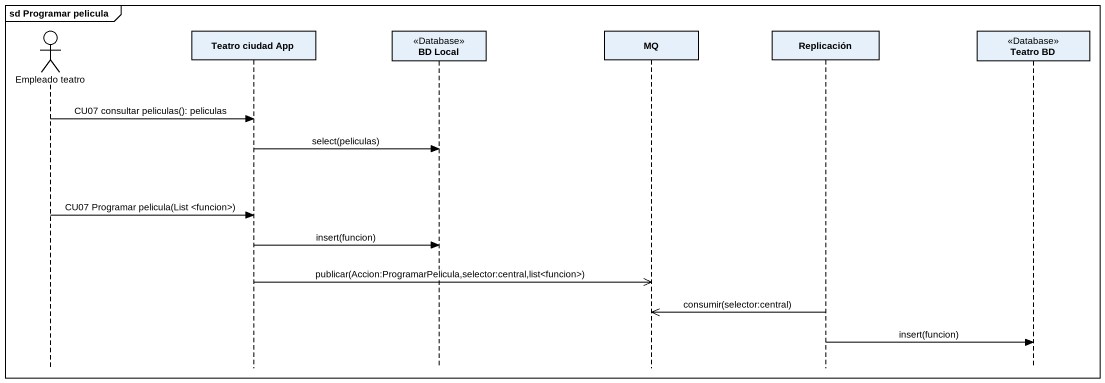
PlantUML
@startuml
mainframe sd Programar pelicula
hide footbox
actor "Empleado teatro" as Empleado_teatro
participant "Teatro ciudad App" as Teatro_ciudad_App
participant "BD Local" as BD_Local <<Database>>
participant MQ
participant Replicación
participant "Teatro BD" as Teatro_BD <<Database>>

Empleado_teatro -> Teatro_ciudad_App : CU07 consultar peliculas(): peliculas
Teatro_ciudad_App -> BD_Local : select(peliculas)
Empleado_teatro -> Teatro_ciudad_App : CU07 Programar pelicula(List <funcion>)
Teatro_ciudad_App -> BD_Local : insert(funcion)
Teatro_ciudad_App ->> MQ : publicar(Accion:ProgramarPelicula,selector:central,list<funcion>)
Replicación ->> MQ : consumir(selector:central)
Replicación -> Teatro_BD : insert(funcion)
@enduml
